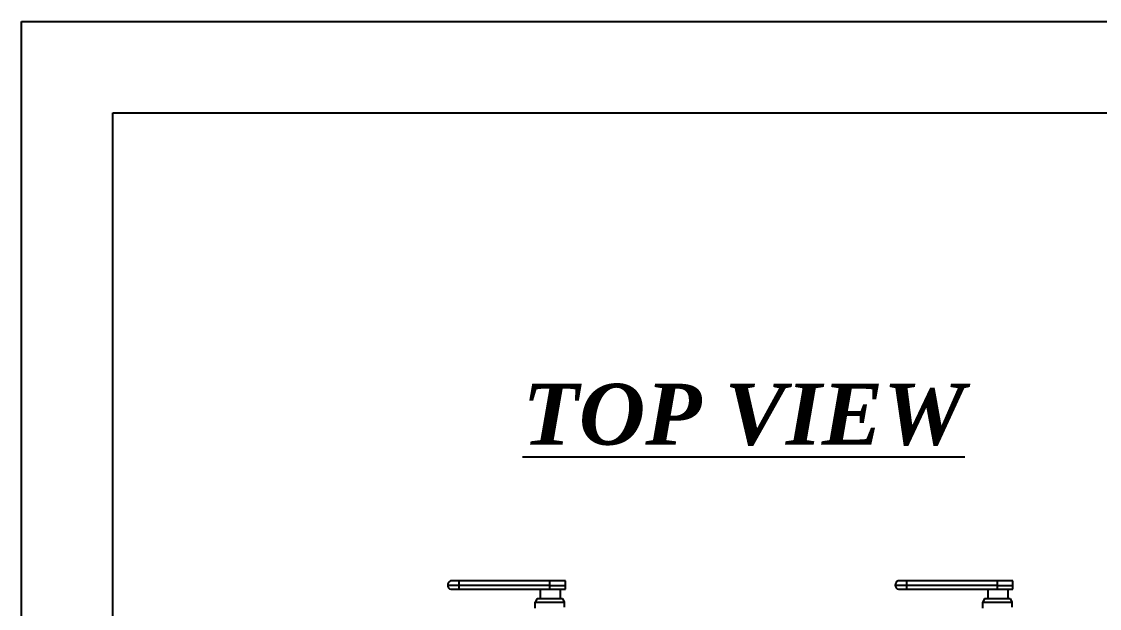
# Model space of a CAD drawing. Header units: millimetres. Extents: x 193 to 490, y 603 to 1473.
# Drawn here: x 192.8 to 263.5, y 774.2 to 812.7 of the extents above; entities that cross this region are included whole.
import ezdxf

# ---------------------------------------------------------------- set-up
doc = ezdxf.new("R2010")
doc.units = ezdxf.units.MM
doc.styles.add('Annotative', font='')
doc.styles.get('Annotative').set_extended_font_data('Arial')

msp = doc.modelspace()

# ---------------------------------------------------------------- linework, layer by layer
for p, q in [((192.805, 812.714), (489.805, 812.714)), ((192.805, 602.714), (192.805, 812.714)), ((198.805, 608.714), (198.805, 806.714)), ((198.805, 806.714), (483.805, 806.714)), ((221.501, 775.699), (220.773, 775.699)), ((228.495, 776.01), (220.961, 776.01)), ((220.975, 775.457), (228.495, 775.457)), ((227.46, 775.699), (221.477, 775.699)), ((221.501, 776.01), (221.501, 775.457)), ((226.859, 774.857), (226.859, 775.458)), ((227.46, 776.01), (227.46, 775.457)), ((227.46, 775.699), (228.495, 775.699)), ((228.176, 774.857), (228.176, 775.457)), ((228.495, 775.457), (228.495, 776.01)), ((250.876, 775.699), (250.148, 775.699)), ((257.87, 776.01), (250.336, 776.01)), ((250.35, 775.457), (257.87, 775.457)), ((256.835, 775.699), (250.852, 775.699)), ((250.876, 776.01), (250.876, 775.457)), ((256.234, 774.857), (256.234, 775.458)), ((256.835, 776.01), (256.835, 775.457)), ((256.835, 775.699), (257.87, 775.699)), ((257.551, 774.857), (257.551, 775.457)), ((257.87, 775.457), (257.87, 776.01)), ((226.638, 774.857), (226.518, 774.623)), ((226.638, 774.857), (228.303, 774.857)), ((228.303, 774.857), (228.424, 774.623)), ((256.013, 774.857), (255.892, 774.623)), ((256.013, 774.857), (257.678, 774.857)), ((257.678, 774.857), (257.799, 774.623)), ((226.518, 774.228), (226.518, 774.623)), ((226.518, 774.623), (228.424, 774.623)), ((228.424, 774.623), (228.424, 774.282)), ((255.892, 774.228), (255.892, 774.623)), ((255.892, 774.623), (257.799, 774.623)), ((257.799, 774.623), (257.799, 774.282))]:
    msp.add_line(p, q)
for centre in [(221.063, 775.736), (250.438, 775.736)]:
    msp.add_arc(centre, 0.292, 110.41972, 252.39881)

# ---------------------------------------------------------------- texts
at = {"insert": (209.584, 788.951), "char_height": 4, "width": 61.24063, "attachment_point": 1, "style": 'Annotative'}
msp.add_mtext('\\pxqc;{\\fTimes New Roman|b1|i1|c0|p18;\\LTOP VIEW}', dxfattribs=at)

doc.saveas('drawing.dxf')
